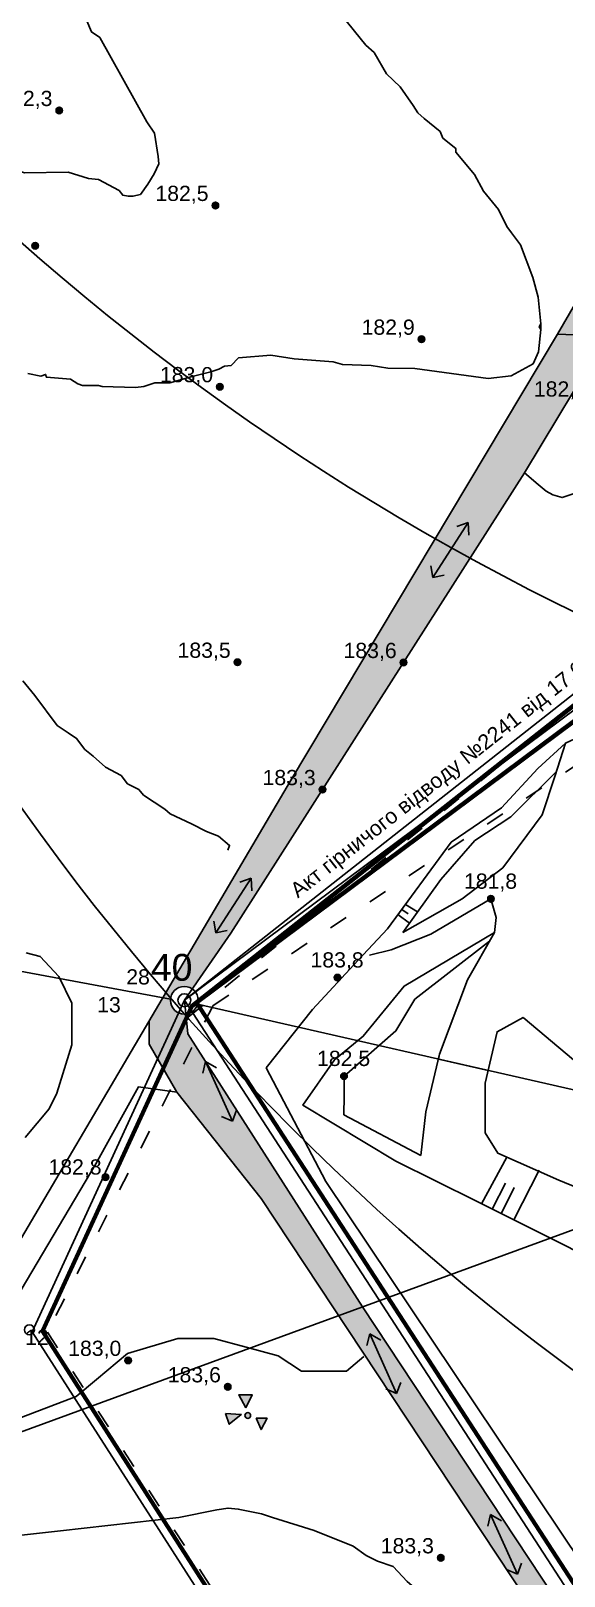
# Model space of a CAD drawing. Header units: millimetres. Extents: x 6127 to 9314, y 4730 to 7085.
# Drawn here: x 6669.2 to 6788.5, y 5309.2 to 5654.5 of the extents above; entities that cross this region are included whole.
import ezdxf

# ---------------------------------------------------------------- set-up
doc = ezdxf.new("R2010")
doc.units = ezdxf.units.MM
doc.header["$LTSCALE"] = 0.7
doc.linetypes.add('ACAD_ISO03W100', pattern=[30, 12, -18])
for name, color, linetype in [('відм', 14, 'Continuous'), ('горизонталі', 22, 'Continuous'), ('горный отвод', 7, 'Continuous'), ('свердловини', 7, 'Continuous'), ('чорн', 255, 'Continuous')]:
    doc.layers.add(name, color=color, linetype=linetype)
doc.layers.add('ИзосеймРадиус', color=90, linetype='Continuous', lineweight=30)
doc.styles.get("Standard").update_dxf_attribs({"font": 'arial.ttf'})

msp = doc.modelspace()

# ---------------------------------------------------------------- hatches: boundary and pattern name
at = {"ltscale": 0.2, "transparency": 33554687}
h = msp.add_hatch(color=8, dxfattribs=at)
h.dxf.hatch_style = 1
h.paths.add_polyline_path([(6885.6, 5814.59), (6881.06, 5824.61), (6873.82, 5823.22), (6880.84, 5803.53), (6881.5, 5784.76), (6881.65, 5770.42), (6881.63, 5754.94), (6891, 5759.95)])
h.paths.add_polyline_path([(6888.05, 5746.24), (6891, 5759.95), (6881.63, 5754.94), (6880.18, 5749.63), (6846.81, 5689.69), (6787.06, 5586.76), (6798.06, 5586.3), (6818.22, 5624.31, -0.277586), (6817.83, 5624.95, -0.565452), (6818.91, 5625.6), (6845.02, 5674.82), (6850.17, 5683.38, -0.262968), (6849.82, 5684, -0.583571), (6850.93, 5684.63), (6870.69, 5717.44, -0.262968), (6870.34, 5718.07, -0.583571), (6871.45, 5718.69)])
h.paths.add_polyline_path([(6779.62, 5555.73), (6798.06, 5586.3), (6787.06, 5586.76), (6727.31, 5486.89), (6698.76, 5438.43), (6700.5, 5438.11, -0.580445), (6705.33, 5440.41), (6713.99, 5452.86), (6734.07, 5484.33, -0.256117), (6733.73, 5484.95, -0.592209), (6734.86, 5485.57), (6752.19, 5512.74, -0.256117), (6751.85, 5513.35, -0.592209), (6752.98, 5513.97)])
h.paths.add_polyline_path([(6824.81, 5637.4), (6857.29, 5691.29), (6848.46, 5696.61), (6815.99, 5642.72)], flags=24)
h.paths.add_polyline_path([(6803.79, 5624.09), (6817.37, 5624.08), (6817.38, 5631.08), (6803.8, 5631.1)], flags=25)
h.paths.add_polyline_path([(6835.77, 5683.14), (6849.36, 5683.13), (6849.37, 5690.13), (6835.78, 5690.15)], flags=24)
h.paths.add_polyline_path([(6856.3, 5717.21), (6869.88, 5717.19), (6869.89, 5724.2), (6856.3, 5724.21)], flags=25)
h.paths.add_polyline_path([(6719.69, 5484.09), (6733.27, 5484.07), (6733.28, 5491.08), (6719.7, 5491.1)], flags=25)
h.paths.add_polyline_path([(6737.81, 5512.49), (6751.39, 5512.48), (6751.4, 5519.48), (6737.82, 5519.5)], flags=25)
h.paths.add_polyline_path([(6780.36, 5570.92), (6793.95, 5570.9), (6793.96, 5577.91), (6780.37, 5577.92)], flags=24)
h.paths.add_polyline_path([(6694.54, 5440.59), (6706.93, 5440.61), (6706.91, 5449.8), (6694.53, 5449.78)], flags=9)
h = msp.add_hatch(color=8, dxfattribs=at)
h.dxf.hatch_style = 1
h.paths.add_polyline_path([(6821.68, 5283.31), (6812.06, 5283.31), (6818.01, 5278.84), (6822.76, 5278.84)])
h.paths.add_polyline_path([(6812.06, 5283.31), (6808.41, 5283.31), (6806.12, 5283.82), (6809.35, 5278.84), (6818.01, 5278.84)])
h.paths.add_polyline_path([(6743.38, 5369.37), (6738.08, 5367.43), (6749.92, 5349.55), (6770.18, 5318.94), (6793.19, 5284.18), (6801.13, 5278.84), (6806.95, 5278.84), (6803.31, 5284.44), (6800.95, 5284.96), (6797.73, 5287.24)])
h.paths.add_polyline_path([(6786.74, 5298.58, -1), (6788.2, 5298.58, -1)], flags=16)
h.paths.add_polyline_path([(6728.04, 5393.35), (6716.62, 5411.19), (6708.32, 5424.18), (6704.36, 5430.37), (6704.01, 5433.69), (6703.81, 5433.56), (6698.81, 5422.68), (6701.92, 5417.34), (6720.78, 5393.56), (6738.08, 5367.43), (6743.38, 5369.37)])
h.paths.add_polyline_path([(6702.28, 5435.08, -0.293014), (6700.49, 5437.88, -0.018732), (6700.5, 5438.11), (6698.76, 5438.43), (6695.71, 5433.25), (6695.71, 5428.04), (6697.57, 5424.82)])
h.paths.add_polyline_path([(6703.52, 5433.36), (6703.84, 5433.63), (6703.98, 5433.93), (6703.89, 5434.82, -0.13467), (6702.28, 5435.08), (6697.57, 5424.82), (6698.76, 5422.77)])
h.paths.add_polyline_path([(6772.69, 5297.71), (6786.28, 5297.71), (6786.28, 5304.71), (6772.7, 5304.71)], flags=25)
at = {"layer": 'відм', "ltscale": 0.2}
h = msp.add_hatch(color=32, dxfattribs=at)
h.dxf.hatch_style = 1
h.paths.add_polyline_path([(6676.33, 5636.71, 1), (6674.87, 5636.72, 1)])
h = msp.add_hatch(color=32, dxfattribs=at)
h.dxf.hatch_style = 1
h.paths.add_polyline_path([(6711.24, 5615.5, 1), (6709.77, 5615.5, 1)])
h = msp.add_hatch(color=32, dxfattribs=at)
h.dxf.hatch_style = 1
h.paths.add_polyline_path([(6670.94, 5606.48, 1), (6669.48, 5606.48, 1)])
h = msp.add_hatch(color=32, dxfattribs=at)
h.dxf.hatch_style = 1
h.paths.add_polyline_path([(6757.36, 5585.59, 1), (6755.9, 5585.59, 1)])
h = msp.add_hatch(color=32, dxfattribs=at)
h.dxf.hatch_style = 1
h.paths.add_polyline_path([(6712.26, 5574.98, 1), (6710.79, 5574.98, 1)])
h = msp.add_hatch(color=32, dxfattribs=at)
h.dxf.hatch_style = 1
h.paths.add_polyline_path([(6716.19, 5513.4, 1), (6714.72, 5513.4, 1)])
h = msp.add_hatch(color=32, dxfattribs=at)
h.dxf.hatch_style = 1
h.paths.add_polyline_path([(6753.32, 5513.35, 1), (6751.85, 5513.36, 1)])
h = msp.add_hatch(color=32, dxfattribs=at)
h.dxf.hatch_style = 1
h.paths.add_polyline_path([(6735.2, 5484.95, 1), (6733.73, 5484.95, 1)])
h = msp.add_hatch(color=32, dxfattribs=at)
h.dxf.hatch_style = 1
h.paths.add_polyline_path([(6686.66, 5398.37, 1), (6685.19, 5398.37, 1)])
h = msp.add_hatch(color=32, dxfattribs=at)
h.dxf.hatch_style = 1
h.paths.add_polyline_path([(6691.73, 5357.41, 1), (6690.27, 5357.41, 1)])
h = msp.add_hatch(color=32, dxfattribs=at)
h.dxf.hatch_style = 1
h.paths.add_polyline_path([(6714, 5351.51, 1), (6712.54, 5351.51, 1)])
h = msp.add_hatch(color=32, dxfattribs=at)
h.dxf.hatch_style = 1
h.paths.add_polyline_path([(6761.64, 5313.3, 1), (6760.18, 5313.3, 1)])
at = {"layer": 'чорн', "ltscale": 0.2}
h = msp.add_hatch(color=256, dxfattribs=at)
h.dxf.hatch_style = 1
h.paths.add_polyline_path([(6772.88, 5460.54, 1), (6771.42, 5460.54, 1)])
h = msp.add_hatch(color=256, dxfattribs=at)
h.dxf.hatch_style = 1
h.paths.add_polyline_path([(6738.56, 5442.94, 1), (6737.09, 5442.94, 1)])
h = msp.add_hatch(color=256, dxfattribs=at)
h.dxf.hatch_style = 1
h.paths.add_polyline_path([(6740.01, 5420.93, 1), (6738.55, 5420.93, 1)])
h = msp.add_hatch(color=256, dxfattribs=at)
h.dxf.hatch_style = 1
h.paths.add_polyline_path([(6716.31, 5345.35), (6712.81, 5345.51), (6713.62, 5343.13)])
h.paths.add_polyline_path([(6717.34, 5346.77), (6718.74, 5349.69), (6715.73, 5349.69)])
h.paths.add_polyline_path([(6722.08, 5344.48), (6719.63, 5344.48), (6720.75, 5341.96)])
h.paths.add_polyline_path([(6717.12, 5345.09, 1), (6718.4, 5345.09, 1)])

# ---------------------------------------------------------------- linework, layer by layer
at = {"color": 8, "ltscale": 0.2, "transparency": 33554687}
for points in [[(6787.06, 5586.76), (6798.06, 5586.3)], [(6703.57, 5437.88), (6704.36, 5430.37), (6708.32, 5424.18), (6716.62, 5411.19), (6728.04, 5393.35), (6743.38, 5369.37), (6797.73, 5287.24)], [(6701.92, 5417.34), (6695.71, 5428.04), (6695.71, 5433.25)], [(6720.78, 5393.56), (6749.92, 5349.55), (6770.18, 5318.94), (6793.19, 5284.18), (6801.13, 5278.84), (6822.76, 5278.84)]]:
    msp.add_lwpolyline(points, dxfattribs=at)
at = {"color": 3, "ltscale": 0.2, "transparency": 33554687}
for centre, radius in [((7031.15, 6019.46), 550), ((7118.46, 5800.5), 553)]:
    msp.add_circle(centre, radius, dxfattribs=at)
at = {"layer": 'відм', "color": 32, "ltscale": 0.2}
for centre in [(6675.6, 5636.72), (6710.51, 5615.5), (6670.21, 5606.48), (6756.63, 5585.59), (6711.53, 5574.98), (6715.46, 5513.4), (6752.58, 5513.35), (6734.46, 5484.95), (6685.92, 5398.37), (6691, 5357.41), (6713.27, 5351.51), (6760.91, 5313.3)]:
    msp.add_circle(centre, 0.733, dxfattribs=at)
at = {"layer": 'горизонталі', "color": 32}
for points in [[(6695.21, 5634.14), (6696.86, 5631.65), (6697.69, 5626.46), (6697.89, 5624.8), (6696.85, 5622.52), (6695.4, 5620.24), (6693.73, 5617.96), (6692.07, 5617.55), (6691.04, 5617.55), (6689.79, 5617.76), (6688.96, 5618.8), (6684.4, 5621.29), (6682.12, 5621.5), (6677.56, 5622.96), (6667.8, 5622.76), (6662, 5624.64), (6660.75, 5625.47), (6661.17, 5628.79), (6663.67, 5633.56), (6666.16, 5636.25), (6666.38, 5642.48), (6666.17, 5646.63), (6666.18, 5650.15), (6665.98, 5656.38)], [(6681.75, 5656.77), (6682.78, 5654.28), (6684.65, 5653.04), (6695.21, 5634.14)], [(6744.19, 5651.31), (6738.81, 5657.95)], [(6783.33, 5589.01), (6782.92, 5588.39), (6783.33, 5587.77), (6783.33, 5589.01), (6782.72, 5595.03), (6781.48, 5599.39), (6778.79, 5606.66), (6776.72, 5609.36), (6775.68, 5610.81), (6773.82, 5614.55), (6770.5, 5618.7), (6768.43, 5622.44), (6764.29, 5627.42), (6764.29, 5628.25), (6761.39, 5630.54), (6760.77, 5631.99), (6757.24, 5634.9), (6755.79, 5636.15), (6754.76, 5637.81), (6751.86, 5641.96), (6748.75, 5644.87), (6746.06, 5649.64), (6744.19, 5651.31)], [(6783.33, 5587.77), (6782.78, 5582.79), (6781.55, 5580.11), (6776.68, 5577.4), (6771.49, 5576.79), (6755.1, 5579.09), (6749.09, 5579.1), (6745.35, 5579.72), (6738.92, 5579.94), (6736.85, 5580.56), (6728.13, 5581.2), (6722.95, 5582.03), (6715.68, 5581.42), (6714.02, 5579.76), (6712.57, 5579.55), (6711.32, 5578.93), (6709.46, 5578.31), (6705.31, 5577.28), (6700.32, 5575.83), (6697, 5575.84), (6694.51, 5575.01), (6692.65, 5574.8), (6685.18, 5575.02), (6684.35, 5575.23), (6680.82, 5575.23), (6679.78, 5575.65), (6678.12, 5576.69), (6672.73, 5577.11), (6672.52, 5577.73), (6671.49, 5577.32), (6668.58, 5577.95)], [(6791.17, 5551.24), (6788.06, 5550.21), (6785.99, 5550.83), (6784.53, 5551.67), (6782.67, 5553.12), (6779.62, 5555.73)], [(6713.27, 5471.45), (6713.69, 5472.49), (6711.2, 5474.57), (6708.51, 5475.61), (6705.19, 5477.27), (6700.42, 5479.56), (6699.17, 5480.6), (6694.41, 5483.72), (6693.37, 5484.96), (6690.88, 5486.21), (6689.43, 5488.08), (6685.91, 5489.95), (6683.21, 5492.44), (6681.35, 5493.9), (6679.48, 5496.39), (6677.62, 5497.64), (6675.13, 5499.3), (6670.16, 5505.95), (6667.46, 5509.27)], [(6667.97, 5407.19), (6673.37, 5413.61), (6675.03, 5417.14), (6678.42, 5427.92), (6678.43, 5437.2), (6675.53, 5443.22), (6671.33, 5447.64), (6668.22, 5448.48)], [(6784.3, 5298.87), (6780.35, 5297.83), (6777.86, 5297.21), (6776.41, 5297.21), (6771.43, 5298.25), (6766.87, 5299.91), (6764.79, 5300.94), (6762.3, 5301.98), (6757.95, 5304.47), (6756.5, 5305.3), (6753.38, 5308), (6750.27, 5311.32), (6746.75, 5312.57), (6744.26, 5313.81), (6741.35, 5315.89), (6732.64, 5319.42), (6723.3, 5322.32), (6720.81, 5323.15), (6715.62, 5324.19), (6713.34, 5324.4), (6710.85, 5323.98), (6702.35, 5322.33), (6675.87, 5319.33), (6661.67, 5317.72)]]:
    msp.add_lwpolyline(points, dxfattribs=at)
at = {"layer": 'горизонталі', "color": 22}
msp.add_lwpolyline([(6648.32, 5344.85), (6656.07, 5343.48), (6663.98, 5343.48), (6679.39, 5349.36), (6683.91, 5353.15), (6690.85, 5358.97), (6702.1, 5362.29), (6710.17, 5362.29), (6717.43, 5360.35), (6724.58, 5358.45), (6729.78, 5355.03), (6736.24, 5355.02), (6739.87, 5355.02), (6743.74, 5358.25)], dxfattribs=at)
at = {"layer": 'горный отвод', "color": 7, "ltscale": 0.2}
for points in [[(7101.75, 5118.13), (6763.7, 5216.95), (6669.54, 5363.81), (6703.57, 5437.88), (6904.12, 5595.57), (6921.23, 6210.33), (7090.25, 6238.81), (7199.86, 6190.22), (7293.11, 6086.23), (7361.1, 6123.46), (7378.12, 6087.96), (7340.09, 6060.82), (7338.46, 5566.72), (7475, 5378.32), (7101.75, 5118.13)], [(7371.91, 5668.57), (7363.94, 5566.46), (7445.48, 5414.32), (7419.57, 5371.06), (7097.86, 5201.57), (6812.43, 5270.41), (6703.57, 5437.88), (6918.96, 5598.23), (6916.57, 5727.78)], [(7370.03, 5670.34), (7361.89, 5566.02), (7443.17, 5414.37), (7418.13, 5372.58), (7097.59, 5203.71), (6813.68, 5272.18), (6706.28, 5437.39), (6920.99, 5597.24), (6918.58, 5727.75)], [(7370.03, 5670.34), (7361.89, 5566.02), (7443.17, 5414.37), (7418.13, 5372.58), (7097.59, 5203.71), (6813.68, 5272.18), (6706.28, 5437.39), (6920.99, 5597.24), (6918.58, 5727.75)], [(7370.03, 5670.33), (7361.89, 5566.03), (7443.17, 5414.37), (7418.14, 5372.57), (7097.59, 5203.7), (6813.68, 5272.17), (6706.28, 5437.39), (6920.99, 5597.24), (6918.57, 5727.75)], [(7370.03, 5670.34), (7361.89, 5566.02), (7443.16, 5414.37), (7418.13, 5372.58), (7097.59, 5203.71), (6813.68, 5272.18), (6706.29, 5437.39), (6920.99, 5597.24), (6918.58, 5727.75)]]:
    msp.add_lwpolyline(points, dxfattribs=at)
at = {"layer": 'горный отвод', "color": 1, "lineweight": 200, "ltscale": 0.2}
msp.add_lwpolyline([(7101.39, 5120.34), (6764.99, 5218.68), (6671.84, 5363.97), (6705.21, 5436.59), (6906.11, 5594.56), (6923.21, 6208.61), (7089.99, 6236.71), (7198.64, 6188.54), (7292.67, 6083.68), (7360.2, 6120.66), (7375.56, 6088.62), (7338.07, 6061.87), (7336.43, 5566.06), (7472.15, 5378.8)], close=True, dxfattribs=at)
at = {"layer": 'горный отвод', "color": 2, "lineweight": 200, "ltscale": 0.2}
msp.add_lwpolyline([(7370.03, 5670.33), (7361.89, 5566.03), (7443.17, 5414.37), (7418.14, 5372.57), (7097.59, 5203.7), (6813.68, 5272.17), (6706.28, 5437.39), (6920.99, 5597.24), (6918.57, 5727.75)], dxfattribs=at)
at = {"layer": 'ИзосеймРадиус', "color": 6, "lineweight": 40, "ltscale": 0.2, "transparency": 33554687}
msp.add_ellipse((7033.19, 6020.11), major_axis=(6.57, -414.64), ratio=0.737732, dxfattribs=at)
at = {"layer": 'свердловини', "color": 7, "linetype": 'ACAD_ISO03W100', "lineweight": 30, "ltscale": 0.5}
msp.add_line((6911.99, 5601.7), (6703.52, 5433.36), dxfattribs=at)
at = {"layer": 'свердловини', "color": 5, "linetype": 'ACAD_ISO03W100', "lineweight": 30, "ltscale": 0.5}
msp.add_line((6710, 5436.7), (6941.49, 5589.87), dxfattribs=at)
at = {"layer": 'свердловини', "color": 7, "ltscale": 0.5}
for p, q in [((6700.5, 5438.11), (6619.02, 5453.23)), ((6840.11, 5406.57), (6706.53, 5437.01)), ((6839.88, 5404.69), (6655.16, 5337.08))]:
    msp.add_line(p, q, dxfattribs=at)
at = {"layer": 'свердловини', "color": 5, "linetype": 'ACAD_ISO03W100', "lineweight": 30, "ltscale": 0.5}
msp.add_lwpolyline([(6710, 5436.7), (6672.97, 5363.75), (6765.55, 5219.44), (7100.96, 5123.03), (7465.14, 5379.32), (7330.21, 5564.54), (7327.8, 6028.9)], dxfattribs=at)
at = {"layer": 'чорн', "color": 1, "lineweight": 0, "ltscale": 0.2}
for p, q in [((6906.11, 5594.56), (6705.21, 5436.59)), ((6705.21, 5436.59), (6694.5, 5413.3)), ((6672.14, 5363.51), (6741.17, 5255.85))]:
    msp.add_line(p, q, dxfattribs=at)
at = {"layer": 'чорн', "color": 7, "ltscale": 0.5}
for p, q in [((6753.03, 5459.31), (6755.73, 5457.61)), ((6751.34, 5457.03), (6753.94, 5455.1)), ((6752.18, 5458.17), (6753.62, 5457.17)), ((6770.05, 5392.37), (6775.67, 5402.81)), ((6772.49, 5391.35), (6775.43, 5397.01)), ((6777.32, 5388.95), (6782.91, 5399.88)), ((6774.53, 5390.34), (6777.35, 5396.02))]:
    msp.add_line(p, q, dxfattribs=at)
at = {"layer": 'чорн', "color": 7, "lineweight": 0, "ltscale": 0.2}
for p, q in [((6773.29, 5456.36), (6772.34, 5459.83)), ((6772.34, 5459.83), (6773.29, 5456.36)), ((6772.92, 5453.05), (6773.29, 5456.36)), ((6773.29, 5456.36), (6772.92, 5453.05)), ((6752.75, 5441.01), (6772.92, 5453.05)), ((6772.92, 5453.05), (6766.93, 5442.45)), ((6766.93, 5442.45), (6760.65, 5425.87)), ((6743.57, 5429.89), (6752.75, 5441.01)), ((6773.51, 5430.85), (6779.33, 5434.03)), ((6779.33, 5434.03), (6790.63, 5424.6)), ((6737.14, 5424.55), (6743.57, 5429.89)), ((6771.51, 5422.2), (6773.51, 5430.85)), ((6730.09, 5414.44), (6737.14, 5424.55)), ((6760.65, 5425.87), (6760.38, 5424.74)), ((6760.38, 5424.74), (6771.51, 5422.2)), ((6750.84, 5401.89), (6730.09, 5414.44)), ((6768.88, 5392.95), (6750.84, 5401.89)), ((6789.2, 5382.83), (6768.88, 5392.95))]:
    msp.add_line(p, q, dxfattribs=at)
at = {"layer": 'чорн', "color": 7}
for points in [[(6842.74, 5976.4), (6839.72, 5973.97), (6836.23, 5967.02), (6834.89, 5958.64), (6842, 5939.36), (6860.28, 5881.52), (6874.05, 5840.09), (6885.6, 5814.59), (6891, 5759.95), (6888.05, 5746.24), (6845.02, 5674.82), (6798.06, 5586.3), (6779.62, 5555.73), (6713.99, 5452.86), (6703.57, 5437.88)], [(6486.14, 5158.66), (6506.7, 5146.11), (6516.34, 5146.1), (6523.91, 5148.19), (6528.46, 5151.59), (6532.39, 5158.28), (6535.26, 5166.51), (6556.27, 5210.38), (6569.23, 5235.97), (6577.49, 5253.83), (6633.07, 5333.41), (6663.96, 5379.37), (6727.31, 5486.89), (6787.06, 5586.76), (6846.81, 5689.69)], [(6720.78, 5393.56), (6701.92, 5417.34), (6693.3, 5418.51), (6683.76, 5401.31), (6657.45, 5357.06), (6626.36, 5312.91), (6585.41, 5253.12), (6570.91, 5231.69)]]:
    msp.add_lwpolyline(points, dxfattribs=at)
at = {"layer": 'чорн', "color": 7, "ltscale": 0.5}
for points in [[(6721.88, 5422.79), (6732.22, 5435.8), (6742.47, 5446.84), (6749, 5453.85), (6763.26, 5473.19), (6774.47, 5480.9), (6782.6, 5489.7), (6788.82, 5495.33), (6800.38, 5500.71), (6817.2, 5506.17), (6829.1, 5512.32), (6832.21, 5519.2), (6832.21, 5523.73), (6843.61, 5528.18), (6852.31, 5536.81), (6860.51, 5548.18), (6873.13, 5563.16), (6885.66, 5573.02), (6903.96, 5584.28), (6916.24, 5595.93), (6918.69, 5625.04), (6916.89, 5637.22), (6920.34, 5650.24), (6926.69, 5660.9)], [(6788.82, 5495.33), (6786.44, 5487.91), (6783.62, 5479.31), (6774.8, 5467.44), (6765.74, 5460.53), (6752.44, 5453)], [(6752.44, 5453), (6760.94, 5464.9), (6768.56, 5473.56), (6776.62, 5478.85), (6786.76, 5488.91)], [(6772.15, 5460.54), (6758.72, 5452.63), (6749.79, 5449.14), (6744.98, 5447.94)], [(6772.15, 5460.54), (6773.29, 5456.36), (6772.92, 5453.05), (6766.93, 5442.45), (6760.65, 5425.87), (6757.57, 5412.97), (6756.45, 5403.22)], [(6932.87, 5302.81), (6925.94, 5311.09), (6920.89, 5314.26), (6908.17, 5317.02), (6904.1, 5318.66), (6900.42, 5322.47), (6888.8, 5328.8), (6886.06, 5330.45), (6875.18, 5338.43), (6860.79, 5341.99), (6856.41, 5343.7), (6843.33, 5351.99), (6812.34, 5370.68), (6789.2, 5382.83), (6768.88, 5392.95), (6750.84, 5401.89), (6730.09, 5414.44), (6737.14, 5424.55), (6743.57, 5429.89), (6752.75, 5441.01), (6772.92, 5453.05)], [(6756.45, 5403.22), (6739.27, 5412.29), (6739.28, 5416.51), (6739.28, 5420.93), (6750.88, 5431.02), (6755.12, 5438.12), (6771.82, 5451.1)], [(6842.74, 5372.69), (6815.27, 5386.22), (6787.32, 5397.71), (6773.66, 5403.69), (6770.84, 5408.24), (6770.85, 5419.38), (6773.51, 5430.85), (6779.33, 5434.03)], [(6779.33, 5434.03), (6790.63, 5424.6), (6806.64, 5414.85), (6823.12, 5398.98), (6829.57, 5391.22), (6842.74, 5372.69)]]:
    msp.add_lwpolyline(points, dxfattribs=at)
at = {"layer": 'чорн', "color": 1, "ltscale": 0.2, "transparency": 33554687}
for points in [[(6767.05, 5544.63), (6759.14, 5532.38)], [(6767.05, 5544.63), (6764.51, 5543.75)], [(6767.05, 5544.63), (6767.22, 5541.83)], [(6759.14, 5532.38), (6758.7, 5534.98)], [(6759.14, 5532.38), (6761.68, 5532.91)], [(6718.52, 5465.17), (6710.6, 5452.92)], [(6718.52, 5465.17), (6715.97, 5464.28)], [(6718.52, 5465.17), (6718.69, 5462.37)], [(6710.6, 5452.92), (6710.16, 5455.52)], [(6710.6, 5452.92), (6713.14, 5453.45)], [(6708.32, 5424.18), (6707.69, 5421.56)], [(6708.32, 5424.18), (6714.33, 5410.88)], [(6708.32, 5424.18), (6710.77, 5422.8)], [(6714.33, 5410.88), (6711.9, 5411.93)], [(6714.33, 5410.88), (6715.25, 5413.3)], [(6745.03, 5363.31), (6744.39, 5360.7)], [(6745.03, 5363.31), (6751.03, 5350.02)], [(6745.03, 5363.31), (6747.48, 5361.94)], [(6751.03, 5350.02), (6751.96, 5352.44)], [(6751.03, 5350.02), (6748.61, 5351.06)], [(6772.07, 5322.96), (6771.44, 5320.34)], [(6772.07, 5322.96), (6778.08, 5309.66)], [(6772.07, 5322.96), (6774.52, 5321.58)], [(6778.08, 5309.66), (6775.65, 5310.7)], [(6778.08, 5309.66), (6779, 5312.08)]]:
    msp.add_lwpolyline(points, dxfattribs=at)
at = {"layer": 'чорн', "color": 7, "ltscale": 0.2}
for points in [[(6721.88, 5422.79), (6735.24, 5397.36), (6811.44, 5283.77), (6822.28, 5275.63), (6841.81, 5269.16), (6868.35, 5266.99), (6880.41, 5266.62)], [(6717.34, 5346.77), (6715.73, 5349.69), (6718.74, 5349.69), (6717.34, 5346.77)], [(6712.81, 5345.51), (6713.62, 5343.13), (6716.31, 5345.35), (6712.81, 5345.51)], [(6719.63, 5344.48), (6722.08, 5344.48), (6720.75, 5341.96), (6719.63, 5344.48)]]:
    msp.add_lwpolyline(points, dxfattribs=at)
for centre, radius in [((6772.15, 5460.54), 0.733), ((6737.82, 5442.94), 0.733), ((6703.57, 5437.88), 3.08), ((6703.57, 5437.88), 1.45), ((6739.28, 5420.93), 0.733), ((6668.92, 5364.24), 1.11), ((6717.76, 5345.09), 0.641)]:
    msp.add_circle(centre, radius, dxfattribs=at)
at = {"layer": 'чорн', "color": 7, "lineweight": 0, "ltscale": 0.2}
for start, end in [(0, 180), (180, 285.226), (285.226, 0)]:
    msp.add_arc((6772.15, 5460.54), 0.733, start, end, dxfattribs=at)

# ---------------------------------------------------------------- texts
at = {"layer": 'свердловини', "ltscale": 0.5}
msp.add_text('40', height=6, rotation=0.0699, dxfattribs=at).set_placement((6696.07, 5442.23))
at = {"layer": 'чорн', "color": 32, "ltscale": 0.2, "char_height": 3.4, "attachment_point": 1}
for s, insert, rotation in [('182,3', (6662.19, 5641.12), 359.9325), ('182,5', (6697.1, 5619.9), 359.9325), ('182,9', (6743.22, 5590), 359.9325), ('183,0', (6698.12, 5579.39), 359.9325), ('183,5', (6702.05, 5517.81), 359.9325), ('183,6', (6739.18, 5517.76), 359.9325), ('183,3', (6721.06, 5489.36), 359.9325), ('182,8', (6673.18, 5402.34), 359.9325), ('183,0', (6677.59, 5361.81), 359.9895), ('183,6', (6699.86, 5355.9), 359.9895), ('183,3', (6747.5, 5317.69), 359.9895)]:
    msp.add_mtext_dynamic_manual_height_columns(s, width=2.4374, gutter_width=12.5, heights=[0], dxfattribs=dict(at, insert=insert, rotation=rotation))
at = {"layer": 'чорн', "color": 7, "ltscale": 0.2, "char_height": 3.4, "attachment_point": 1}
for s, width, insert, rotation in [('182,2', 2.4374, (6781.74, 5576.19), 359.9325), ('Акт гірничого відводу №2241 від 17.09.2012 р', 128.4603, (6726.86, 5463.26), 38.178), ('181,8', 2.4374, (6766.11, 5466.21), 359.9325), ('183,8', 2.4374, (6731.79, 5448.61), 359.9325), ('13', 2.4374, (6684.08, 5438.58), 359.9325), ('182,5', 2.4374, (6733.25, 5426.6), 359.9325)]:
    msp.add_mtext_dynamic_manual_height_columns(s, width=width, gutter_width=12.5, heights=[0], dxfattribs=dict(at, insert=insert, rotation=rotation))
at = {"layer": 'чорн', "color": 7, "ltscale": 0.2, "transparency": 33554687, "char_height": 3.4, "attachment_point": 1}
for s, insert, rotation in [('28', (6690.58, 5444.81), 359.9895), ('12', (6667.96, 5364.28), 359.9325)]:
    msp.add_mtext_dynamic_manual_height_columns(s, width=2.4374, gutter_width=12.5, heights=[0], dxfattribs=dict(at, insert=insert, rotation=rotation))

doc.saveas('drawing.dxf')
